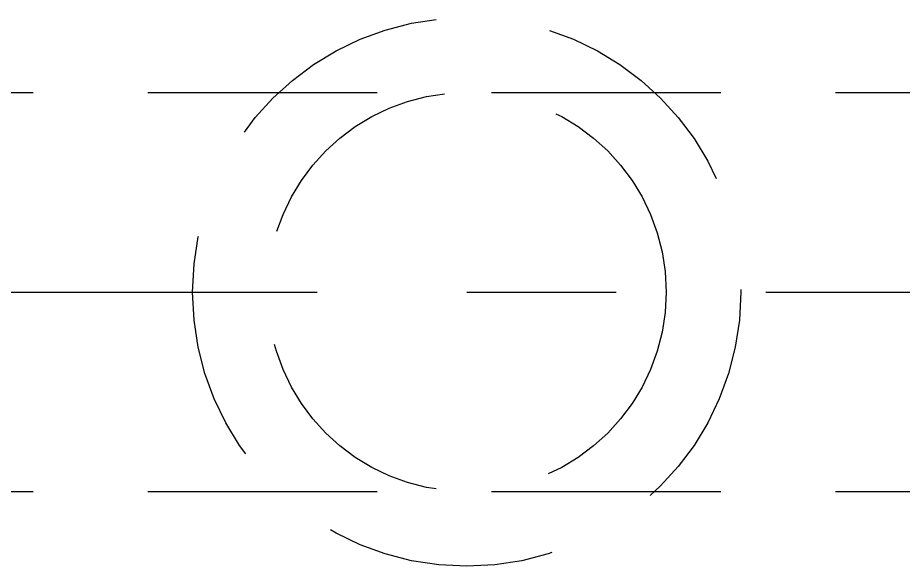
# Model space of a CAD drawing. Header units: millimetres. Extents: x 25970 to 27273, y -22508 to -21586.
# Drawn here: x 26569.6 to 26587.37, y -22203.64 to -22192.64 of the extents above; entities that cross this region are included whole.
import ezdxf

# ---------------------------------------------------------------- set-up
doc = ezdxf.new("R2010")
doc.units = ezdxf.units.MM
doc.header["$LTSCALE"] = 8
doc.linetypes.add('CENTER', pattern=[2, 1.25, -0.25, 0.25, -0.25])
doc.linetypes.add('HIDDEN', pattern=[0.375, 0.25, -0.125])
doc.layers.add('WT', color=4, linetype='Continuous')

msp = doc.modelspace()

# ---------------------------------------------------------------- linework, layer by layer
at = {"layer": 'WT', "color": 125, "linetype": 'HIDDEN', "ltscale": 2.3}
for p, q in [((26544.607, -22194.141), (26667.607, -22194.141)), ((26544.607, -22202.141), (26698.607, -22202.141))]:
    msp.add_line(p, q, dxfattribs=at)
at = {"layer": 'WT', "color": 125, "linetype": 'CENTER', "ltscale": 1.5}
msp.add_line((26536.607, -22198.141), (26706.607, -22198.141), dxfattribs=at)
at = {"layer": 'WT', "color": 125, "linetype": 'HIDDEN', "ltscale": 2.3}
for radius in [5.5, 4]:
    msp.add_circle((26578.607, -22198.141), radius, dxfattribs=at)

doc.saveas('drawing.dxf')
